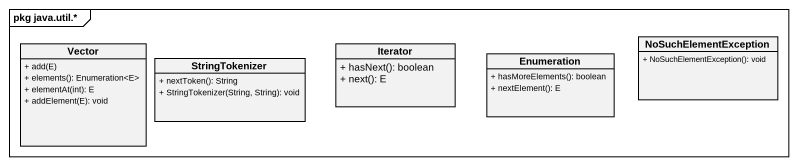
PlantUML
@startuml
mainframe pkg java.util.*
hide circle
hide empty members
skinparam classAttributeIconSize 0
class Vector {
  + add(E)
  + elements(): Enumeration<E>
  + elementAt(int): E
  + addElement(E): void
}
class Iterator {
  + hasNext(): boolean
  + next(): E
}
class Enumeration {
  + hasMoreElements(): boolean
  + nextElement(): E
}
class NoSuchElementException {
  + NoSuchElementException(): void
}
class StringTokenizer {
  + nextToken(): String
  + StringTokenizer(String, String): void
}
@enduml
